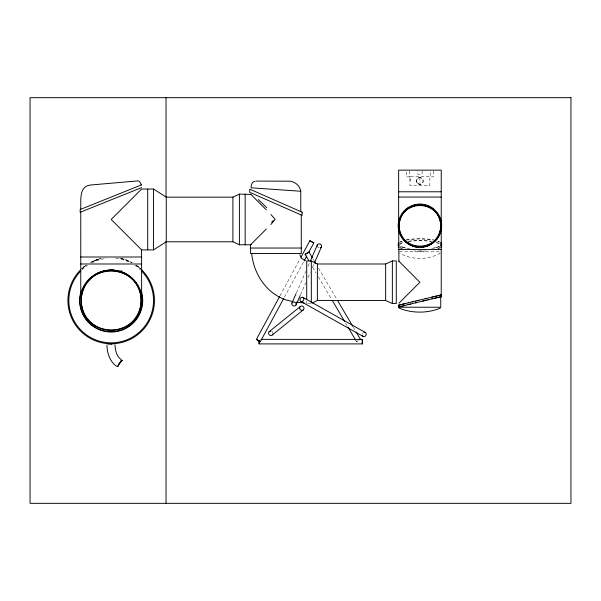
<?xml version="1.0" encoding="UTF-8"?>
<svg xmlns="http://www.w3.org/2000/svg" width="601" height="601" viewBox="0 0 601 601"><rect width="100%" height="100%" fill="white"/><g stroke="black" fill="none" stroke-linecap="round" stroke-linejoin="round"><path stroke-width="0.45" stroke-dasharray="3 2.25" d="M410.032 180.984L410.032 176.228L429.843 176.228L429.843 185.739L410.032 185.739L410.032 176.228M296.436 292.8L305.774 271.427M308.012 266.296L309.876 262.021M300.553 294.685L305.781 282.718M308.02 277.587L310.259 272.456M312.505 267.332L313.992 263.907M280.028 295.782L300.087 258.768M284.453 297.119L303.625 261.751M358.369 340.684L356.506 341.571L358.181 340.369M440.368 252.946C428.949 260.241 410.926 260.241 399.507 252.946M81.849 268.76L86.461 265.026M83.734 267.047L81.736 268.82A43.272 43.272 0 0 1 86.003 265.304L83.501 267.242L86.416 265.064M399.703 242.428L402.212 241.166M439.624 246.125L436.416 247.447L430.917 248.611M94.627 260.518L90.789 262.337L100.239 258.633M98.624 259.091L94.259 260.676L101.096 258.475M436.807 247.469L433.622 248.243A21.426 5.131 0.1 0 1 431.818 248.566M406.419 240.024L419.941 238.845L433.464 240.054M420.535 177.746C415.426 176.604 415.426 185.363 420.535 184.229M419.528 177.701L419.919 177.686L419.919 184.282L419.528 184.267M307.629 303.535L311.318 303.505M409.672 176.904L406.299 176.904L406.314 170.984M399.507 251.811L440.368 251.811M409.867 248.709L403.459 247.402L399.703 245.711M119.629 258.062L125.158 259.549L131.581 262.337L121.274 258.475M402.986 247.402L406.163 248.19A21.426 5.131 0.1 0 0 407.951 248.521M437.663 241.204L439.624 242.12M135.909 265.026L141.22 269.346M140.672 268.827A43.272 43.272 0 0 0 136.367 265.304L140.521 268.76M136.367 265.304L138.869 267.242M312.828 258.52L314.255 260.947M318.538 268.211L336.613 298.9M353.268 327.162L354.695 329.581M312.73 267.28L316.058 272.937M318.44 276.971L331.286 298.772M345.56 323L347.461 326.23M355.552 339.956L356.506 341.571M433.561 170.984L433.561 176.904L430.203 176.904L430.218 170.984M422.135 170.954L422.135 174.2L417.74 174.2L417.74 170.954M409.657 170.984L409.657 176.904M306.705 301.146L306.705 303.535M403.008 247.402A22.733 5.439 0.1 0 1 399.68 245.989M399.733 242.053A22.733 5.439 0.1 0 1 401.768 241.106M406.246 239.874A21.426 5.131 0.1 0 1 433.742 239.927M439.241 246.553A22.733 5.439 0.1 0 1 436.792 247.462M438.189 241.166A22.733 5.439 0.1 0 1 439.301 241.64M401.693 248.694A22.733 5.439 0.1 0 1 399.68 247.732M399.733 243.796A22.733 5.439 0.1 0 1 403.091 242.398M408.688 241.196A21.426 5.131 0.1 0 1 431.308 241.241M440.15 247.807A22.733 5.439 0.1 0 1 438.114 248.761M436.874 242.458A22.733 5.439 0.1 0 1 439.301 243.382M425.876 250.963A21.426 5.131 0.1 0 1 413.879 250.94M402.693 248.649A21.734 5.206 0.1 0 1 399.695 246.928M399.695 244.697A21.734 5.206 0.1 0 1 403.91 242.579M408.364 241.557A20.411 4.883 0.1 0 1 431.503 241.579M440.18 246.973A21.734 5.206 0.1 0 1 437.182 248.686M435.965 242.616A21.734 5.206 0.1 0 1 439.474 244.141M422.007 250.94A20.411 4.883 0.1 0 1 417.868 250.933M90.007 262.765A43.272 43.272 0 0 1 101.231 258.385M121.139 258.385A43.272 43.272 0 0 1 132.363 262.765M81.781 270.029A42.348 42.348 0 0 1 87.656 265.289M91.555 262.975A42.348 42.348 0 0 1 106.655 258.4M115.715 258.4A42.348 42.348 0 0 1 130.815 262.975M134.714 265.289A42.348 42.348 0 0 1 140.589 270.029M120.072 270.24A31.537 31.537 0 0 1 122.206 270.953M272.02 331.594A2.261 2.111 51 0 1 272.869 332.901M319.206 247.815A2.261 1.931 23.6 0 1 317.839 247.101M362.373 334.276A2.261 1.833 -60.7 0 1 362.839 333.285M418.041 183.681A3.298 3.298 0 0 0 423.224 181.277A3.298 3.298 0 0 0 418.551 177.994A3.298 3.298 0 0 0 418.041 183.681M417.928 183.681A3.298 3.298 0 0 0 423.112 181.277A3.298 3.298 0 0 0 418.439 177.994A3.298 3.298 0 0 0 417.928 183.681"/><path stroke-width="0.9" d="M80.759 296.759L80.774 212.033M398.914 261.225L398.643 225.901L398.771 228.185M441.232 223.069L441.232 170.143L398.643 170.143L398.643 226.059M283.567 298.765L260.383 341.533L258.302 340.624L256.402 339.377L279.578 296.601M260.383 341.533L256.402 339.377M300.981 257.123L309.891 240.67L313.872 242.827L313.369 242.691M398.636 225.856L398.771 223.474A21.298 21.298 0 0 0 398.733 227.862L398.763 228.132M398.643 225.563L398.741 223.782M258.941 340.399L259.099 343.9L362.298 343.9L362.313 339.385L362.298 343.9M80.639 209.321C81.293 200.802 78.483 186.385 90.481 185.018L138.042 180.886A2.532 2.532 0 0 1 139.101 181.201L140.717 183.207A6.19 6.19 0 0 1 141.115 184.672L141.152 185.033M441.006 228.943L440.833 229.988L441.074 228.448M399.184 221.078L399.402 220.199L399.274 220.702M440.473 231.513L440.172 232.512M119.216 363.913L119.652 362.711M119.299 363.65L119.441 363.244M119.178 364.003L119.013 364.469M399.703 219.2L400.056 218.223M398.741 243.555L398.741 244.584M399.808 218.892L399.965 218.456M439.624 233.977L439.819 233.488M291.958 303.054L296.06 293.649M310.251 261.172L317.343 244.93M296.075 304.94A2.261 1.931 23.6 0 0 293.694 302.01A2.261 1.931 23.6 0 0 292.281 305.038A2.261 1.931 23.6 0 0 296.075 304.94L300.184 295.534M314.368 263.058L321.46 246.816M83.622 287.609L83.915 287M84.223 286.399L84.546 285.798M304.068 260.924L306.743 255.988M308.523 252.698L313.857 242.842M309.019 252.082L305.12 254.343L309.004 252.052L312.347 257.716M359.766 339.497L360.405 339.272L359.759 339.82M259.121 343.892L259.264 340.399M362.26 339.415L260.977 339.37M402.144 214.151L402.43 213.731M85.996 283.432L86.822 282.275M437.055 238.522L437.663 237.665M440.833 245.14L441.232 244.119L440.833 243.105M87.708 281.148L88.655 280.051M118.096 366.077L117.473 366.633L118.187 365.979M436.829 239.416L433.652 242.586A21.411 20.802 0 0 1 406.201 242.601L403.038 239.408A22.71 22.064 0 0 1 403.061 212.07L406.223 208.885A21.411 20.802 0 0 1 433.674 208.878M88.197 280.562L89.203 279.465M435.725 240.152L434.786 241.121M404.36 211.327L404.728 210.943M272.013 223.279L275.108 219.305L270.886 214.474M271.584 223.715L270.863 224.443M251.135 244.231L250.564 244.795L250.572 253.509L301.274 253.509L301.274 214.993M266.341 228.996L250.572 244.795L239.408 244.787L232.895 241.752M398.914 303.265L419.904 282.275L398.711 261.022M111.433 219.215L141.596 189.052L153.54 189.045L166.267 197.158L232.895 197.158L239.408 194.1L250.895 194.431M90.052 278.609L90.451 278.233M405.112 210.56L405.915 209.824M91.262 277.504L91.728 277.114M91.382 277.399L92.554 276.445M406.336 209.464L406.772 209.118M269.128 331.744L300.207 306.6M272.403 334.862L303.482 309.725M92.201 276.723C103.425 267.422 121.297 268.008 131.822 278.143M440.375 308.043C427.829 313.474 411.55 313.474 399.011 308.043M431.796 243.548L432.645 242.947M407.914 208.277L408.387 207.961M93.771 275.551L96.348 273.936M111.365 219.65L141.603 249.888L153.54 249.896L166.267 241.782L232.895 241.782L232.895 197.143M121.064 361.021L122.469 360.517L121.154 360.976M430.008 244.622L430.917 244.104M312.077 303.122L317.381 300.432L385.647 300.5L392.355 303.52L396.277 303.535L396.277 260.954L392.355 260.954L385.647 263.989L317.381 263.989L311.318 260.954L306.705 260.954L306.705 299.674M97.7 273.222L104.995 270.713L111.185 270.074A21.568 15.25 0 0 1 113.356 270.149L121.83 271.998L128.599 275.551M429.076 245.095L427.138 245.899M141.633 184.838L80.158 209.516L80.158 212.281L141.633 187.61M441.232 228.598L441.239 294.956L440.308 295.159M398.636 307.224L440.743 307.224L440.743 296.834L438.249 297.397M400.274 304.82L398.636 305.24L404.165 303.858M425.132 246.508L426.147 246.23M398.733 305.203L398.876 305.173M440.924 295.053L441.758 294.828L439.601 295.316M399.207 306.841L398.373 307.066L400.258 306.578M440.232 296.984L441.758 296.586L437.19 297.645M399.898 306.668L401.137 306.36M400.702 304.707L402.843 304.181M400.792 306.442L402.189 306.097M401.904 306.164L403.414 305.796M404.721 303.715L408.184 302.866M403.218 304.083L404.879 303.678M408.184 304.624L404.721 305.473M403.218 305.841L404.804 305.458M412.068 301.92L416.11 300.943M408.124 302.881L412.789 301.747M410.092 304.166L423.998 300.793M408.019 304.669L410.716 304.016M418.108 300.462L426.019 298.547M415.802 301.018L418.897 300.267M422.766 301.093L426.019 300.312M415.607 302.829L416.621 302.581M432.607 296.977L425.087 298.78M427.717 299.907L432.209 298.832M424.779 300.613L428.04 299.824M435.394 296.308L439.323 295.376M433.434 296.774L435.717 296.233M431.924 297.134L433.727 296.706M434.576 298.269L436.897 297.713M431.924 298.892L435.394 298.066M436.394 296.075L437.032 295.925M435.965 297.938L438.212 297.397M438.707 295.527L440.225 295.166M440.818 295.038L441.239 294.956M440.33 296.917L440.743 296.834M424.223 246.718L422.991 246.936A15.16 10.72 0 0 1 421.609 247.094M424.111 246.741L422.037 247.049M255.237 181.194C252.112 181.555 250.97 185.085 251.083 187.812L300.763 191.253L300.763 211.612M114.919 343.607L111.185 343.772M418.882 204.58L420.993 204.58M398.643 191.779L441.232 191.779M398.643 197.053L441.232 197.053M250.572 248.033L301.274 248.033M398.636 249.52L441.239 249.52M80.774 256.995L141.596 256.995L141.611 298.494M80.774 263.989L141.596 263.989M256.379 181.081L290.366 181.209C295.504 182.013 300.019 185.979 300.763 191.253M304.219 302.979L296.323 302.16M417.838 247.049L415.764 246.741M292.815 301.484C269.473 297.946 253.825 276.024 251.714 253.509M424.389 205.031L425.245 205.226M413.728 246.23L414.743 246.508M426.086 205.467L427.236 205.85M305.496 260.616L301.522 258.287L299.861 254.771M411.753 245.516L412.737 245.899M428.19 206.226L428.603 206.398A21.298 21.298 0 0 0 426.605 205.632M312.896 242.481L312.159 242.113M429.422 206.789L430.015 207.097M409.867 244.622L410.799 245.095M311.791 241.918L311.07 241.512M302.957 297.412L365.28 332.451M300.898 301.447L363.222 336.485M430.601 207.42L430.977 207.645M305.12 254.358L308.922 260.819M310.717 241.301L309.906 240.723M408.079 243.548L408.958 244.104M121.447 359.789C116.526 356.573 115.249 350.293 114.986 344.816M116.774 366.385C109.81 361.772 107.173 353.133 106.903 345.169M129.816 276.445L132.107 278.406M406.419 242.308L403.459 239.356M433.659 208.893L436.837 212.063A22.71 22.064 0 0 1 436.814 239.401M141.453 249.731L141.596 256.995M266.363 209.922L250.564 194.1M133.167 279.465L135.886 282.733M436.664 212.671L437.01 213.13M402.212 237.665L402.82 238.522M437.874 214.369L438.167 214.842M314.729 261.751L315.683 263.366M337.567 300.515L352.795 326.351M356.123 332.007L360.405 339.272M332.24 300.387L344.606 321.385M347.941 327.034L355.552 339.956M138.26 286.624L134.173 280.562A40.951 28.953 0 0 0 132.701 278.984M400.589 234.758L400.304 234.112M400.251 233.977L400.672 234.931M439.819 218.223L439.624 217.735L439.887 218.396M400.056 233.488L399.808 232.82M399.95 233.211L399.703 232.512M139.717 289.945L139.965 290.629M399.763 232.692L399.635 232.302M440.172 219.2L440.473 220.199M140.401 292.003L140.589 292.695M399.372 231.385L399.139 230.453M399.402 231.513L399.154 230.499M140.927 294.092L141.07 294.798M440.849 221.799L440.954 222.408M440.833 221.724L440.976 222.558M398.741 227.929L398.651 226.615M398.718 227.659L398.658 226.727M398.643 226.201L398.673 227.08A42.258 29.87 0.3 0 0 398.771 228.177M392.355 260.954L392.355 303.535M385.647 263.989L385.647 300.5M317.381 263.989L317.381 300.5M311.318 260.954L311.318 302.679M245.155 194.1L245.155 244.795M239.408 194.1L239.408 244.795M166.267 197.158L166.267 241.782M166.034 97.662L166.034 197.203M166.034 241.339L166.034 503.337M153.54 189.045L153.54 249.896M147.696 189.045L147.696 249.896M441.081 228.425A21.298 21.298 0 0 1 440.879 229.732M403.849 211.898A21.298 21.298 0 0 1 408.695 207.766M412.639 205.85A21.298 21.298 0 0 1 415.276 205.076M417.935 204.656A21.298 21.298 0 0 1 421.849 204.64M431.593 208.029A21.298 21.298 0 0 1 433.374 209.328M439.737 218.013A21.298 21.298 0 0 1 440.413 219.996M398.996 245.493A22.733 5.439 0.1 0 1 398.546 243.052M440.886 242.631A22.733 5.439 0.1 0 1 440.849 245.569M398.996 247.236A22.733 5.439 0.1 0 1 398.546 244.787M441.359 244.87A22.733 5.439 0.1 0 1 440.849 247.311M418.754 204.588A15.273 10.803 0 0 1 421.752 204.633M440.263 219.5A40.267 28.472 0 0 1 440.525 220.417M433.787 241.865A19.803 13.996 0 0 1 425.313 246.53M418.131 247.079A15.16 10.72 0 0 1 417.44 247.011M417.394 247.146A19.037 13.47 0 0 1 407.162 242.774M406.975 242.887A31.793 22.485 0 0 1 400.882 235.261M440.766 229.83A36.744 25.978 0 0 1 435.132 240.978M273.207 220.627A47.456 0.533 -45.3 0 1 271.644 222.205M258.325 199.592A47.471 3.366 46 0 1 266.821 207.803M81.436 294.34A55.983 39.583 0 0 1 81.503 294.017M140.874 293.851A57.621 40.748 0 0 1 141.01 294.49A58.237 41.184 -0.1 0 0 139.169 288.465M119.869 362.876A3.223 1.735 -64.2 0 1 121.094 361.396M118.773 363.883A3.531 0.932 -73.8 0 1 118.157 365.385M118.848 364.251A3.576 1.262 -73 0 1 118.127 365.633M119.96 363.222A3.11 1.367 -70.6 0 1 120.854 361.592M120.831 360.968A3.944 2.186 -66.8 0 1 121.169 360.795M111.651 344.057A4.042 0.376 0.4 0 1 107.001 343.562M141.783 269.902A43.272 43.272 0 0 1 141.783 331.098A43.272 43.272 0 0 1 80.587 331.098A43.272 43.272 0 0 1 80.587 269.902M141.656 271.096A42.348 42.348 0 0 1 140.95 330.618A42.348 42.348 0 0 1 81.42 330.618A42.348 42.348 0 0 1 80.714 271.096M141.445 291.613A31.537 31.537 0 0 1 111.185 332.037A31.537 31.537 0 0 1 80.925 291.613M272.892 333.916A2.261 2.111 51 0 1 270.442 335.463A2.261 2.111 51 0 1 268.594 332.969A2.261 2.111 51 0 1 270.811 331.106M317.343 246.38A2.261 1.931 23.6 0 1 318.447 243.991A2.261 1.931 23.6 0 1 321.332 245.11A2.261 1.931 23.6 0 1 320.611 247.65M363.868 332.451A2.261 1.833 -60.7 0 1 366.144 333.6A2.261 1.833 -60.7 0 1 364.762 336.432A2.261 1.833 -60.7 0 1 362.388 335.463M81.285 299.779C80.436 338.889 140.01 340.466 141.085 301.221C141.934 262.111 82.36 260.534 81.285 299.779M399.162 225.345C398.546 252.3 439.97 253.502 440.713 226.367C441.329 199.412 399.905 198.21 399.162 225.345M82.127 289.494L81.143 292.356A35.264 32.694 0 0 0 81.135 309.297C84.005 319.409 92.389 327.613 102.501 330.43A29.351 27.203 0 0 0 119.652 330.437C129.763 327.628 138.155 319.431 141.04 309.32A35.264 32.694 0 0 0 141.047 292.386C138.177 282.275 129.793 274.064 119.682 271.254A29.351 27.203 0 0 0 102.531 271.239C93.41 273.801 85.642 280.682 82.127 289.494M398.741 306.968L399.56 306.803L398.741 306.968M570.95 97.662L30.05 97.662L30.05 503.337L570.95 503.337L570.95 97.662M302.123 212.206L249.723 189.15L249.731 192.312L302.123 215.368L302.115 212.206M407.974 242.842A20.78 20.78 0 0 0 440.631 227.726A20.78 20.78 0 0 0 411.204 206.999A20.78 20.78 0 0 0 407.974 242.842M93.966 324.953A29.907 29.907 0 0 0 140.972 303.189A29.907 29.907 0 0 0 98.617 273.365A29.907 29.907 0 0 0 93.966 324.953M299.681 308.283A2.261 2.111 51 0 0 303.152 310.011A2.261 2.111 51 0 0 302.694 306.194A2.261 2.111 51 0 0 299.681 308.283M302.671 301.259A2.269 1.833 -60.7 0 0 303.114 297.503A2.269 1.833 -60.7 0 0 299.997 299.531A2.269 1.833 -60.7 0 0 302.671 301.259"/></g></svg>
